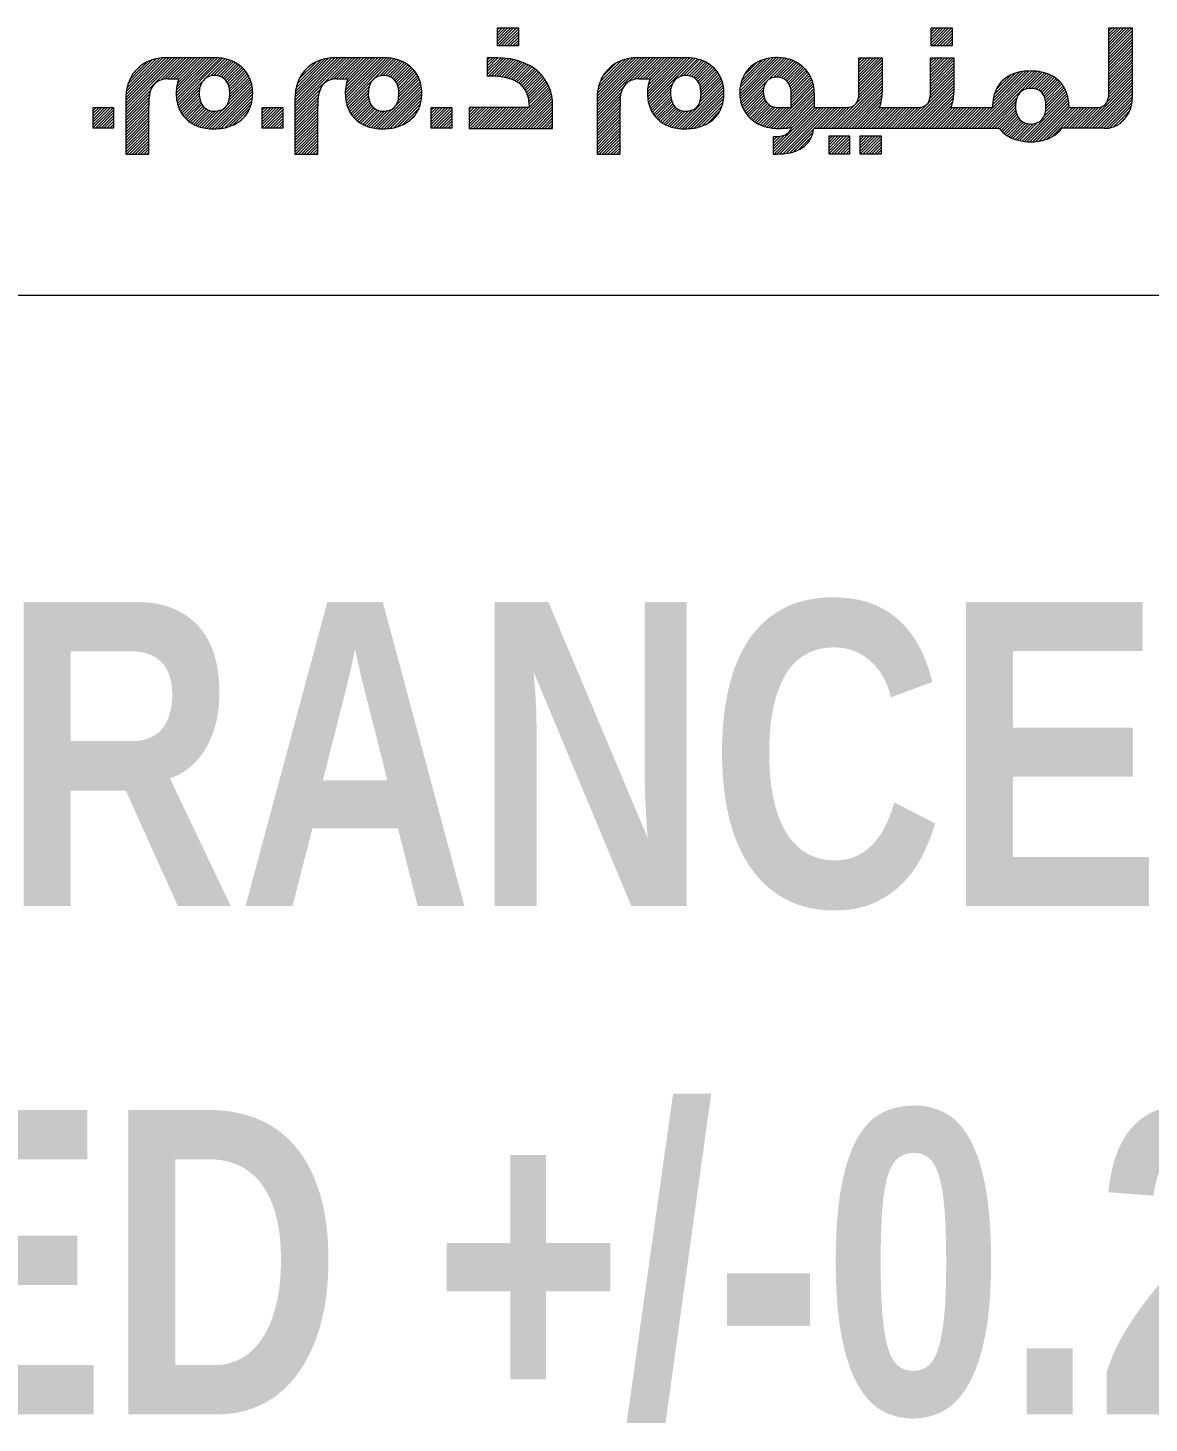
# Model space of a CAD drawing. Header units: millimetres. Extents: x -781 to 404, y -486 to 349.
# Drawn here: x 53.84 to 81.51, y -441.18 to -406.73 of the extents above; entities that cross this region are included whole.
import ezdxf

# ---------------------------------------------------------------- set-up
doc = ezdxf.new("R2010")
doc.units = ezdxf.units.MM
doc.layers.get('0').update_dxf_attribs({"color": 6, "lineweight": 0})
doc.layers.add('10', color=6, linetype='Continuous', lineweight=0)
doc.layers.add('9', color=6, linetype='Continuous', lineweight=0)
doc.styles.add('PHOENIX_STILI_T3', font='txt_____.ttf')
pattern_1 = [(44.99999999988837, (0, 0), (-0.0353553395860941, 0.0353553395862319), [])]

msp = doc.modelspace()

# ---------------------------------------------------------------- hatches: boundary and pattern name
at = {"layer": '9', "linetype": 'Continuous', "lineweight": 0}
h = msp.add_hatch(dxfattribs=at)
h.set_pattern_fill('_USER', scale=0.0500000007450581, angle=44.99999999988837, style=0, pattern_type=0)
h.set_pattern_definition(pattern_1)
h.paths.add_polyline_path([(55.44663535020027, -408.69381249563), (55.44663535019708, -409.2090875602398), (55.95050237038321, -409.2090875602398), (55.95050237038321, -408.69381249563)])
edge = h.paths.add_edge_path()
edge.add_arc((57.12562618667633, -408.3199220908364), 0.8239070782102063, 115.7413130525565, 132.0622817143248, ccw=False)
edge.add_arc((57.24334658692354, -408.5665348675721), 1.097174526197735, 103.0557130078871, 115.68555319829159, ccw=False)
edge.add_arc((57.22876713975156, -408.446476202651), 0.977011210519363, 91.75778324462561, 103.81332551734528, ccw=False)
edge.add_arc((57.4295649731187, -418.1532445137553), 10.68581184342011, 90.3920260561431, 91.23743530861441, ccw=False)
edge.add_line((57.35645166488211, -407.4676827972551), (57.42623916725915, -407.4681858089434))
edge.add_line((57.42623916725915, -407.4681858089447), (58.28941621754029, -407.4685227159143))
edge.add_arc((58.3696149512468, -410.958128657633), 3.490527390719956, 87.21997643381542, 91.3165498603085, ccw=False)
edge.add_arc((58.47784653497809, -408.5302764848545), 1.060327055811184, 67.29902748098618, 86.6985042411116, ccw=False)
edge.add_arc((58.53178753203068, -408.3444433787208), 0.8683507415936768, 38.647428292142195, 65.85024769947108, ccw=False)
edge.add_arc((58.57663210796747, -408.2968172102117), 0.8036357068635545, 8.253122361620626, 37.992234969353206, ccw=False)
edge.add_arc((58.31264823064351, -408.3492338865126), 1.072501001956656, -13.80206840087152, 8.99998332162778, ccw=False)
edge.add_arc((58.61604150141467, -408.4195687240171), 0.7610992464155443, 322.42960961631803, 345.89107887956766, ccw=False)
edge.add_arc((58.58908053692967, -408.4002797111513), 0.7942306695367028, 291.9603456424003, 322.5126063764194, ccw=False)
edge.add_arc((58.4688543007147, -408.1306056683831), 1.08935042922922, 275.79988762966053, 292.52073475671375, ccw=False)
edge.add_arc((58.42306835236193, -407.8716852920426), 1.351711267264059, 259.474987907507, 276.6216643165064, ccw=False)
edge.add_arc((58.33277908414796, -408.3610305823359), 0.8541066404302247, 235.643808859377, 259.433667898968, ccw=False)
edge.add_arc((58.27964262007157, -408.4172979759992), 0.7777628728938263, 209.5056945882992, 236.5361666624588, ccw=False)
edge.add_arc((58.4072837684519, -408.377981679314), 0.908665189001908, 181.8405492116572, 207.699042273031, ccw=False)
edge.add_arc((58.42269440760596, -408.337307138483), 0.9262452414268512, 158.0512094615464, 184.3254629202573, ccw=False)
edge.add_line((57.56358499801035, -407.9910972749466), (57.29104755358093, -407.9910972749466))
edge.add_arc((57.29104755358122, -408.5543396653887), 0.5632423904432926, 90.0000000000282, 108.0327687494299)
edge.add_arc((57.23512336410955, -408.3825570636286), 0.3825858731638361, 108.0327687494551, 128.7790644358173)
edge.add_arc((57.23512336410828, -408.3825570636273), 0.3825858731616857, 128.7790644357957, 154.7829429071604)
edge.add_arc((57.51489748658051, -408.5143105190058), 0.6918309743494085, 154.7829429070876, 174.2488182322778)
edge.add_arc((58.37945899945007, -408.6013852987223), 1.560766315326737, 174.2488182322666, 182.4087898482271)
edge.add_line((56.82007178641288, -408.6669826376534), (56.82007178641288, -409.8506232561913))
edge.add_line((56.82007178641061, -409.8506232561913), (56.25474258553004, -409.8506232561913))
edge.add_line((56.25474258553004, -409.8506232561913), (56.25474258553004, -408.4559306205587))
edge.add_arc((57.35246244675245, -408.4559306205588), 1.097719861223033, 160.0552269139391, 179.9999999999971, ccw=False)
edge.add_arc((57.35246244675465, -408.4559306205596), 1.097719861225392, 147.995748817217, 160.055226913939, ccw=False)
edge.add_arc((57.374434882325, -408.5948404499839), 1.194697678111185, 132.0882535690211, 142.8981589189803, ccw=False)
edge = h.paths.add_edge_path(flags=0)
edge.add_arc((58.64586882312528, -408.3516319515898), 0.5823025484540207, 175.0190920813106, 203.4574415424948)
edge.add_arc((58.42410632596056, -408.4503839014027), 0.3395653061142256, 203.0669590545576, 258.4488027026824)
edge.add_arc((58.43275179099866, -408.3010448601414), 0.4880817105503481, 260.9657209858692, 297.1813122026874)
edge.add_arc((58.45404516267365, -408.442018941074), 0.3558641736833605, 304.5200227139464, 345.949376918675)
edge.add_arc((58.03985839994245, -408.3556033567246), 0.7788186480511302, 347.1799417087765, 371.8700350959729)
edge.add_arc((58.45462961060274, -408.2569524799687), 0.3528035316987668, 10.04659244153086, 51.03231785322368)
edge.add_arc((58.45015694443536, -408.2816794548557), 0.3750359235349476, 52.87705491621987, 80.66929320291057)
edge.add_arc((58.4376268976357, -408.4349666456282), 0.5284740788180191, 82.02340097553129, 98.98616661745292)
edge.add_arc((58.44914367284935, -408.2763513711986), 0.3753494205280799, 104.5129797103374, 138.6622303171705)
edge.add_arc((58.53654480532796, -408.3212001714282), 0.47120957035329, 141.5883472653105, 177.5520831647921)
h.paths.add_polyline_path([(59.62129590593304, -408.6966425705449), (59.62129590593486, -409.2078973936217), (60.12573773791155, -409.2078973936217), (60.12573773791155, -408.6966425705449)])
edge = h.paths.add_edge_path()
edge.add_arc((61.3004271009585, -408.3199220908364), 0.8239070782102402, 115.74131305316021, 132.0622817143333, ccw=False)
edge.add_arc((61.41814750120963, -408.5665348675688), 1.097174526196577, 103.05571300072688, 115.6855531990013, ccw=False)
edge.add_arc((61.40356805403802, -408.4464762026554), 0.9770112105238192, 91.75778325400722, 103.81332550922127, ccw=False)
edge.add_arc((61.60436588742293, -418.1532445151251), 10.68581184478867, 90.39202605567039, 91.23743530940948, ccw=False)
edge.add_line((61.53125257926513, -407.4676827972557), (61.60104008154576, -407.4681858089434))
edge.add_line((61.60104008154576, -407.4681858089447), (62.4642171318269, -407.4685227159143))
edge.add_arc((62.54441586553389, -410.9581286576124), 3.490527390699396, 87.21997643389778, 91.31654986032441, ccw=False)
edge.add_arc((62.6526474492638, -408.5302764848544), 1.060327055811087, 67.29902748416617, 86.69850424136217, ccw=False)
edge.add_arc((62.70658844631284, -408.3444433787207), 0.8683507415935441, 38.64742829204931, 65.85024770313919, ccw=False)
edge.add_arc((62.75143302224981, -408.2968172102116), 0.8036357068632787, 8.253122361541728, 37.992234969260494, ccw=False)
edge.add_arc((62.48744914492533, -408.3492338865126), 1.072501001956896, -13.802068436040884, 8.999983321570426, ccw=False)
edge.add_arc((62.79084241569773, -408.4195687240158), 0.7610992464184216, 322.4296096538513, 345.89107882989117, ccw=False)
edge.add_arc((62.763881451217, -408.4002797111521), 0.7942306695356539, 291.9603456295265, 322.51260641231977, ccw=False)
edge.add_arc((62.6436552149968, -408.1306056683836), 1.089350429228694, 275.7998876311997, 292.5207347475767, ccw=False)
edge.add_arc((62.59786926664756, -407.8716852920443), 1.351711267262317, 259.4749879074961, 276.62166431760437, ccw=False)
edge.add_arc((62.50757999843366, -408.3610305823359), 0.8541066404302247, 235.643808859377, 259.433667898968, ccw=False)
edge.add_arc((62.45444353435726, -408.4172979759992), 0.7777628728938263, 209.5056945882992, 236.5361666624588, ccw=False)
edge.add_arc((62.58208468273759, -408.377981679314), 0.908665189001908, 181.8405492116572, 207.699042273031, ccw=False)
edge.add_arc((62.59749532189166, -408.337307138483), 0.9262452414268512, 158.0512094615464, 184.3254629202573, ccw=False)
edge.add_line((61.73838591229605, -407.9910972749466), (61.46584846786663, -407.9910972749466))
edge.add_arc((61.46584846786691, -408.5543396653887), 0.5632423904432926, 90.0000000000282, 108.0327687494299)
edge.add_arc((61.40992427839476, -408.3825570636276), 0.3825858731624753, 108.0327687494342, 128.7790644358777)
edge.add_arc((61.4099242783959, -408.3825570636288), 0.3825858731641772, 128.7790644358932, 154.7829429067903)
edge.add_arc((61.689698400864, -408.5143105190061), 0.6918309743508279, 154.7829429068255, 174.2488182322851)
edge.add_arc((62.55425991373578, -408.6013852987224), 1.560766315326765, 174.2488182322877, 182.4087898450503)
edge.add_line((60.99487270069494, -408.6669826375671), (60.99487270069494, -409.8506232561913))
edge.add_line((60.9948727006963, -409.8506232561913), (60.42954349981574, -409.8506232561913))
edge.add_line((60.42954349981574, -409.8506232561913), (60.42954349981574, -408.4559306205587))
edge.add_arc((61.52726336103765, -408.4559306205587), 1.097719861222536, 160.0552269139361, 180, ccw=False)
edge.add_arc((61.52726336103758, -408.4559306205583), 1.097719861222315, 147.9957488171448, 160.0552269139565, ccw=False)
edge.add_arc((61.54923579661178, -408.5948404499846), 1.194697678112485, 132.0882535691692, 142.8981589189386, ccw=False)
edge = h.paths.add_edge_path(flags=0)
edge.add_arc((62.82066973740871, -408.3516319515896), 0.5823025484553698, 175.0190920813334, 203.4574415907811)
edge.add_arc((62.59890724024625, -408.4503839014027), 0.3395653061142295, 203.0669591371845, 258.4488027021343)
edge.add_arc((62.60755270528531, -408.3010448601415), 0.4880817105502115, 260.965720985375, 297.1813122022167)
edge.add_arc((62.62884607695936, -408.442018941074), 0.3558641736833291, 304.5200227134222, 345.94937689207)
edge.add_arc((62.21465931422391, -408.3556033567247), 0.7788186480516869, 347.1799416967045, 371.8700350960103)
edge.add_arc((62.62943052488456, -408.2569524799689), 0.3528035316990088, 10.04659244162703, 51.03231785347837)
edge.add_arc((62.62495785871807, -408.2816794548543), 0.375035923533464, 52.8770549164186, 80.66929320680401)
edge.add_arc((62.61242781192223, -408.4349666456318), 0.52847407882151, 82.0234009787814, 98.98616661764021)
edge.add_arc((62.6239445871354, -408.2763513711991), 0.3753494205286902, 104.5129797105934, 138.6622303256738)
edge.add_arc((62.71134571961015, -408.3212001714283), 0.4712095703534178, 141.5883472718239, 177.552083164779)
h.paths.add_polyline_path([(63.79313230325897, -408.6997874740304), (63.79313230325988, -409.2080883952576), (64.29940474197701, -409.2080883952576), (64.29940474197701, -408.6997874740304)])
edge = h.paths.add_edge_path()
edge.add_arc((65.56628733286561, -408.6131039573547), 0.6492917251413275, 30.13467199161336, 47.82882055682793)
edge.add_arc((65.52461758635164, -408.7075345279409), 0.747960085736401, 50.32015517820534, 70.8738531078503)
edge.add_arc((65.31478351663336, -409.3488216026139), 1.422649214701766, 71.35175021252356, 85.09841459628826)
edge.add_arc((65.20811075467483, -410.1313711770789), 2.211802829199324, 84.07725196048726, 90.86323031373173)
edge.add_line((65.17478852683962, -407.9198193724887), (65.17478852683962, -407.4692133470164))
edge.add_line((65.1747885268428, -407.4692133470164), (65.19046961332833, -407.4685445124607))
edge.add_arc((65.16653875935334, -415.7958161898666), 8.327306063493632, 88.1579320894478, 89.83534425061902, ccw=False)
edge.add_arc((65.30489741298804, -410.9535216836138), 3.483109726476989, 83.6641655578573, 87.87225845555548, ccw=False)
edge.add_arc((65.57377984006206, -408.7388629101983), 1.252513280866794, 74.08541150930841, 84.70900259349452, ccw=False)
edge.add_arc((65.04148289957857, -410.0786424206064), 2.690783011389454, 65.02869452573469, 71.00657713538499, ccw=False)
edge.add_arc((65.74919019814976, -408.5589726674991), 1.014404241850454, 40.5099681198119, 65.02869452573998, ccw=False)
edge.add_arc((65.65824866566953, -408.6366714408469), 1.134018044187971, 22.436509337123482, 40.50996811981889, ccw=False)
edge.add_arc((65.68528738967426, -408.625506721443), 1.104764949391967, -1.4779288903810084e-11, 22.436509337130076, ccw=False)
edge.add_line((66.790052339069, -408.6255067214433), (66.790052339069, -409.2117683475971))
edge.add_line((66.790052339069, -409.2117683475971), (64.72723437596233, -409.2117683475971))
edge.add_line((64.72723437596233, -409.2117683475971), (64.72723437596233, -408.6957804795365))
edge.add_line((64.72723437596233, -408.6957804795365), (66.21613897067982, -408.6957804795365))
edge.add_arc((64.94095881775425, -408.7015001636969), 1.275192980376723, 0.2569923662049086, 3.685773982970811)
edge.add_arc((65.43466931784755, -408.6463966101693), 0.7793083076083156, 1.976029673396121, 14.06164246722113)
edge.add_arc((65.47395745681072, -408.6253673625921), 0.7361680682621717, 13.21689167502922, 27.3514147903288)
h.paths.add_polyline_path([(65.42606855215945, -406.7323398370777), (65.42606855215854, -407.1773099519832), (65.94436723415856, -407.1773099519832), (65.94436723415856, -406.7323398370777)])
h = msp.add_hatch(dxfattribs=at)
h.set_pattern_fill('_USER', scale=0.0500000007450581, angle=44.99999999988837, style=0, pattern_type=0)
h.set_pattern_definition(pattern_1)
edge = h.paths.add_edge_path()
edge.add_line((80.52428547337148, -406.7315549734903), (80.52428547337148, -408.3475169459193))
edge.add_arc((80.02840179023339, -408.3461717776219), 0.4958855076329207, 335.7495994928584, 359.8445758960218, ccw=False)
edge.add_arc((80.25364552364498, -408.447638575093), 0.2488424943125794, 303.4299136857387, 335.74959949286665, ccw=False)
edge.add_arc((80.25364552364479, -408.4476385750926), 0.2488424943130196, 270.0000000000458, 303.429913685721, ccw=False)
edge.add_line((80.25364552364498, -408.696481069408), (79.54007730957483, -408.696481069408))
edge.add_arc((77.99158049116608, -408.7286240526141), 1.548830387095942, 1.18914860970491, 5.929134008088383)
edge.add_arc((78.72596644936665, -408.627023262487), 0.8082707179409458, 4.142748099780559, 16.81383092706825)
edge.add_arc((78.65993922522551, -408.6355672311246), 0.8740149380205496, 16.09792139573723, 36.09400238135888)
edge.add_arc((78.72445667975053, -408.6435786864461), 0.8277971257157979, 39.17427345401972, 65.57155003328018)
edge.add_arc((78.61959891755689, -408.9188769484285), 1.121965441670386, 66.51024408792436, 89.49137595157852)
edge.add_arc((78.5684858278571, -409.0223943785082), 1.226959579880218, 87.14688074822246, 105.3778806086109)
edge.add_arc((78.42765710494218, -408.5777297555504), 0.761079189347187, 104.0325490021049, 150.256500163393)
edge.add_arc((78.65791594019497, -408.6749289511044), 1.009665971045396, 151.9501904450282, 181.1776294257341)
edge.add_line((77.6484632267252, -408.695679670508), (76.62424523197978, -408.695679670508))
edge.add_arc((75.73136232361186, -408.33345629367), 0.9635588527864513, 337.9186644312726, 360.0000000000169)
edge.add_line((76.69492117639948, -408.3334562936697), (76.69492117639948, -407.4680907309048))
edge.add_line((76.69492117639948, -407.4680907309048), (76.11714465658677, -407.4680907309048))
edge.add_line((76.11714465658677, -407.4680907309048), (76.11714465658677, -408.3257497111594))
edge.add_arc((76.66116837186009, -408.4196804884097), 0.5520731778438419, 170.2039307061409, 180.5436895698253)
edge.add_arc((75.83997665407894, -408.4274731526666), 0.2691555131838494, -36.16335084527333, 0.5436895698475723, ccw=False)
edge.add_arc((75.83997665407873, -408.4274731526664), 0.2691555131841155, 270.0000000000121, 323.8366491547322, ccw=False)
edge.add_line((75.83997665407878, -408.6966286658512), (74.86046147712386, -408.6966286658512))
edge.add_arc((73.84383924387897, -408.3220614911596), 1.083430354699709, 339.7740418458651, 359.9999999999939)
edge.add_line((74.92726959857828, -408.3220614911597), (74.92726959857828, -407.4675618827927))
edge.add_line((74.92726959857828, -407.4675618827927), (74.34931364915337, -407.4675618827927))
edge.add_line((74.34931364915337, -407.4675618827927), (74.34931364915337, -408.3520594584991))
edge.add_arc((76.18797790782031, -408.5845116519081), 1.85329983497543, 172.7946361074426, 175.7863604791246)
edge.add_arc((74.1200813768395, -408.4321598876202), 0.2202013400728275, 336.12911951396353, 355.7863604791602, ccw=False)
edge.add_arc((72.97558164119518, -407.9256831531261), 1.471759699665444, 333.8424913531576, 336.1291195139152, ccw=False)
edge.add_arc((74.12718268133914, -408.4912806741632), 0.188761059191376, 304.9392277571446, 333.84249135324905, ccw=False)
edge.add_arc((74.07627592523204, -408.4184139175733), 0.2776489775670925, 270, 304.9392277571709, ccw=False)
edge.add_line((74.07627592523204, -408.6960628951392), (73.24958041900118, -408.6960628951392))
edge.add_line((73.24958041900118, -408.6960628951392), (73.24958041900118, -408.3481390865833))
edge.add_arc((72.39538728361303, -408.3331853223373), 0.8543240179284161, 358.997065144899, 372.9347467366233)
edge.add_arc((72.06292194411986, -408.4325022873814), 1.200793013179855, 14.00254575727776, 22.52247661099367)
edge.add_arc((72.24574486873954, -408.4052621673211), 1.022464785881017, 25.03749620666223, 37.19195785615778)
edge.add_arc((72.03567566698416, -408.6832901581442), 1.361157551033524, 41.17286378035527, 46.71934196556342)
edge.add_arc((72.37568124393843, -408.3660886129484), 0.8976384552458497, 48.63846560850411, 76.77044776029457)
edge.add_arc((72.33389425033059, -408.6221233345463), 1.156580125342507, 77.65803841359195, 96.94370643939897)
edge.add_arc((72.28092543679945, -408.3840658334573), 0.9141749378829263, 95.451841178734, 117.9559110013126)
edge.add_arc((72.16289175791975, -408.220543271828), 0.7149338387879182, 115.7432913724734, 141.466444220171)
edge.add_arc((72.27053829175942, -408.334386312565), 0.8703386572749336, 140.0185150399261, 154.7839743791395)
edge.add_arc((72.40369885706733, -408.3465633585507), 0.9970464251282576, 157.4118761391327, 175.4152955051944)
edge.add_arc((72.3339345420074, -408.3343918279511), 0.9265556286573438, 175.8207125943739, 201.1399168443993)
edge.add_arc((72.29872033820325, -408.3236978420523), 0.8978543530833494, 202.5870042431867, 223.1003942216059)
edge.add_arc((72.31103068504984, -408.2630224990036), 0.948979980275787, 225.2678821950044, 248.4140288944102)
edge.add_arc((72.33598101885518, -408.1328879353454), 1.079448986265292, 249.7238934560607, 263.0303622295826)
edge.add_arc((72.35350240666384, -408.0624514380296), 1.15152507323638, 262.5902665250035, 273.1434224113818)
edge.add_arc((72.38933309550615, -406.7708874389592), 2.441509275094396, 270.6409967548432, 274.738309418273)
edge.add_arc((72.583693267506, -408.828594375482), 0.3755295390437152, 271.1169649430301, 286.705289078011)
edge.add_arc((72.4111270577853, -409.1120155703944), 0.2906929055757316, 329.2612240685685, 344.79122790450833, ccw=False)
edge.add_arc((72.39923321100852, -409.0909221087088), 0.3119299982114038, 285.61580258672575, 327.0471766569391, ccw=False)
edge.add_arc((72.29016685915119, -408.6903876601298), 0.7270444447667721, 266.39733038196874, 285.3969160166666, ccw=False)
edge.add_line((72.24448155200298, -409.4159953209059), (72.24448155200298, -409.8471238769698))
edge.add_arc((72.2850539782871, -407.6259529116676), 2.221541487093081, 268.9535383195643, 277.4348256833079)
edge.add_arc((72.42061807404203, -408.7746416509417), 1.065063209754032, 278.1995021266173, 294.4507467707589)
edge.add_arc((72.58046908608837, -409.1425448348942), 0.6640249144918098, 295.0343893158271, 324.4543112467673)
edge.add_arc((72.54342893737478, -409.1345454563208), 0.6989746654061643, 325.6859945262629, 353.5932241728639)
edge.add_line((73.23803831716077, -409.2125415613058), (77.81726805872722, -409.2125415613058))
edge.add_arc((78.46673169888409, -408.7118227176203), 0.8200746187436283, 217.6312481566831, 227.7629794402478)
edge.add_arc((78.47918963249583, -408.669693991453), 0.85985175289406, 229.0354966468746, 251.6338902069598)
edge.add_arc((78.58540055189324, -408.2770593217414), 1.266159720165435, 252.6708224951466, 266.9040177881344)
edge.add_arc((78.59483667595323, -408.2416020069457), 1.302096559542097, 266.573672423481, 285.0273762565913)
edge.add_arc((78.72135177716254, -408.7181245203266), 0.809068385617495, 285.1240039917182, 322.4641783176434)
edge.add_line((79.36292082536102, -409.2110553562451), (80.40266701982046, -409.2110553562451))
edge.add_arc((80.42993394846961, -408.5941418885519), 0.6175157585189984, 267.4692337335166, 312.1539143672301)
edge.add_arc((80.32304886237421, -408.4760733543977), 0.7767784358388571, 312.1539143672136, 360.0000000000084)
edge.add_line((81.09982729821513, -408.4760733543975), (81.09982729821513, -406.7315549734903))
edge.add_line((81.09982729821513, -406.7315549734903), (80.52428547337148, -406.7315549734903))
edge = h.paths.add_edge_path(flags=0)
edge.add_line((72.67552405913284, -408.6943576021544), (72.33106717289093, -408.6952363795196))
edge.add_line((72.33106717289093, -408.6952363795196), (72.283203125, -408.6916465759277))
edge.add_line((72.283203125, -408.6916465759277), (72.235107421875, -408.6809043884277))
edge.add_line((72.235107421875, -408.6809043884277), (72.18909174698683, -408.6632813640023))
edge.add_line((72.18909174698683, -408.6632813640023), (72.143798828125, -408.6357383728027))
edge.add_line((72.143798828125, -408.6357383728027), (72.103271484375, -408.6019248962402))
edge.add_line((72.103271484375, -408.6019248962402), (72.068115234375, -408.5624961853027))
edge.add_line((72.068115234375, -408.5624961853027), (72.0390625, -408.5183067321777))
edge.add_line((72.0390625, -408.5183067321777), (72.01708984375, -408.4703330993652))
edge.add_line((72.01708984375, -408.4703330993652), (72.00156549990515, -408.4175248805483))
edge.add_line((72.00156549990515, -408.4175248805483), (71.99365234375, -408.3736534118652))
edge.add_line((71.99365234375, -408.3736534118652), (71.989990234375, -408.3271446228027))
edge.add_line((71.989990234375, -408.3271446228027), (71.98815044410185, -408.3037792863353))
edge.add_line((71.98815044410185, -408.3037792863353), (71.990966796875, -408.2805137634277))
edge.add_line((71.990966796875, -408.2805137634277), (71.99658203125, -408.2341270446777))
edge.add_line((71.99658203125, -408.2341270446777), (72.005615234375, -408.1865196228027))
edge.add_line((72.005615234375, -408.1865196228027), (72.021240234375, -408.1406211853026))
edge.add_line((72.021240234375, -408.1406211853026), (72.043212890625, -408.0972862243652))
edge.add_line((72.043212890625, -408.0972862243652), (72.07038692690321, -408.0580882782292))
edge.add_line((72.07038692690321, -408.0580882782292), (72.0947265625, -408.0314903259277))
edge.add_line((72.0947265625, -408.0314903259277), (72.121826171875, -408.0089073181152))
edge.add_line((72.121826171875, -408.0089073181152), (72.1513671875, -407.9898643493652))
edge.add_line((72.1513671875, -407.9898643493652), (72.18678518400839, -407.9733486663567))
edge.add_arc((72.306827231688, -408.2510012774985), 0.3024914307627506, 86.20798776380809, 113.38105789320349, ccw=False)
edge.add_arc((72.34081938377116, -408.2729503577089), 0.3240802370656949, 41.557845447837906, 92.4735906575392, ccw=False)
edge.add_arc((72.26704343605469, -408.3169598742059), 0.4087942297459957, 2.244427926349317, 39.313417513910906, ccw=False)
edge.add_line((72.67552405913284, -408.3009504131487), (72.67552405913284, -408.6943576021544))
h.paths.add_polyline_path([(78.940185546875, -408.4586143493652), (78.952880859375, -408.5078086853027), (78.9638671875, -408.5739707946776), (78.968994140625, -408.6408653259277), (78.968505859375, -408.7080039978027), (78.962158203125, -408.7747764587402), (78.9501953125, -408.8408164978027), (78.93408203125, -408.8896446228027), (78.9111328125, -408.9356651306152), (78.8818359375, -408.9779014587402), (78.8466796875, -409.0154991149902), (78.806640625, -409.0476036071777), (78.760498046875, -409.0710411071777), (78.7119140625, -409.0886192321777), (78.661376953125, -409.0999717712402), (78.60986328125, -409.1048545837402), (78.55810546875, -409.1033897399902), (78.5065239133628, -409.0953686847267), (78.4619140625, -409.0830039978027), (78.418701171875, -409.0643272399902), (78.37890625, -409.0400352478027), (78.342529296875, -409.0103721618651), (78.310546875, -408.9759483337402), (78.283935546875, -408.9376182556152), (78.26334922604792, -408.8976152912807), (78.242431640625, -408.8417930603027), (78.2275390625, -408.7858848571777), (78.21826171875, -408.7288780212402), (78.214599609375, -408.6712608337402), (78.21680420312714, -408.6133290090327), (78.222900390625, -408.5546836853027), (78.236572265625, -408.4970664978027), (78.257080078125, -408.4416465759277), (78.284423828125, -408.3892784118652), (78.31903258718148, -408.3398551120614), (78.3486328125, -408.3088340759277), (78.383544921875, -408.2814903259277), (78.421875, -408.2592735290527), (78.462890625, -408.2427940368652), (78.505859375, -408.2322959899902), (78.58251953125, -408.2291221618651), (78.65991198262782, -408.2286292163151), (78.7041015625, -408.2357139587402), (78.747802734375, -408.2488975524902), (78.7890625, -408.2678184509277), (78.827392578125, -408.2922325134277), (78.864013671875, -408.3276329040527), (78.895263671875, -408.3676719665527), (78.9208984375, -408.4116172790527)], flags=0)
h.paths.add_polyline_path([(76.136873632674, -406.7326630272536), (76.13687363267216, -407.1760918820277), (76.64979494718682, -407.1760918820277), (76.64979494718682, -406.7326630272536)])
h.paths.add_polyline_path([(73.61391108075713, -409.399340504312), (73.61391108075486, -409.8464875493337), (74.11704955300866, -409.8464875493337), (74.11704955300866, -409.399340504312)])
h.paths.add_polyline_path([(74.38139035542918, -409.3992960656642), (74.38139035542736, -409.8464431106831), (74.89690097728362, -409.8464431106831), (74.89690097728362, -409.3992960656642)])
h = msp.add_hatch(dxfattribs=at)
h.set_pattern_fill('_USER', scale=0.0500000007450581, angle=44.99999999988837, style=0, pattern_type=0)
h.set_pattern_definition(pattern_1)
edge = h.paths.add_edge_path()
edge.add_arc((70.16647293054919, -408.3444433787192), 0.868350741593953, 38.647428302159824, 65.8502476953509, ccw=False)
edge.add_arc((70.21131750648468, -408.2968172102121), 0.8036357068642734, 8.253122361605506, 37.992234980225305, ccw=False)
edge.add_arc((69.94733362916082, -408.3492338865125), 1.072501001957159, -13.802068401793292, 8.999983321595892, ccw=False)
edge.add_arc((70.25072689993189, -408.4195687240167), 0.7610992464163179, 322.4296098505787, 345.89107887824537, ccw=False)
edge.add_arc((70.22376593545198, -408.400279711153), 0.7942306695367308, 291.9603456200326, 322.51260660080186, ccw=False)
edge.add_arc((70.10353969923175, -408.1306056683804), 1.089350429232261, 275.7998876281008, 292.52073474057465, ccw=False)
edge.add_arc((70.05775375088076, -407.8716852920383), 1.351711267268109, 259.4749879076918, 276.6216643151645, ccw=False)
edge.add_arc((69.96746448267035, -408.3610305823357), 0.8541066404305521, 235.643808858229, 259.433667898975, ccw=False)
edge.add_arc((69.91432801859516, -408.4172979759982), 0.7777628728952704, 209.5056945805351, 236.5361666611587, ccw=False)
edge.add_arc((70.04196916696971, -408.3779816793144), 0.9086651890009665, 181.8405492116304, 207.699042266488, ccw=False)
edge.add_arc((70.05737980612501, -408.3373071384831), 0.9262452414271701, 158.0512094615506, 184.3254629202382, ccw=False)
edge.add_line((69.1982703965291, -407.9910972749466), (68.92573295209877, -407.9910972749466))
edge.add_arc((68.92573295209833, -408.5543396653847), 0.5632423904394841, 89.9999999999552, 108.0327687483906)
edge.add_arc((68.86980876263169, -408.3825570636297), 0.3825858731648921, 108.0327687484009, 128.7790644358104)
edge.add_arc((68.86980876263071, -408.3825570636281), 0.3825858731628672, 128.7790644358529, 154.7829429069049)
edge.add_arc((69.1495828850999, -408.5143105190059), 0.6918309743501077, 154.7829429068859, 174.2488182322649)
edge.add_arc((70.01414439796142, -408.6013852987224), 1.560766315320297, 174.2488182322323, 182.4087898482371)
edge.add_line((68.45475718493071, -408.6669826376534), (68.45475718493071, -409.8506232561913))
edge.add_line((68.45475718492844, -409.8506232561913), (67.88942798404787, -409.8506232561913))
edge.add_line((67.88942798404787, -409.8506232561933), (67.88942798404787, -408.4559306205587))
edge.add_arc((68.98714784527161, -408.4559306205589), 1.097719861224348, 160.0552269139601, 179.9999999999911, ccw=False)
edge.add_arc((68.98714784526726, -408.455930620557), 1.097719861219571, 147.995748819431, 160.0552269139739, ccw=False)
edge.add_arc((69.00912028084956, -408.5948404499854), 1.194697678113558, 132.0882535692138, 142.8981589211753, ccw=False)
edge.add_arc((68.76031158519596, -408.3199220908388), 0.82390707821323, 115.7413130622738, 132.0622817143041, ccw=False)
edge.add_arc((68.87803198544118, -408.5665348675695), 1.097174526195235, 103.0557130034091, 115.68555320560839, ccw=False)
edge.add_arc((68.86345253827356, -408.4464762026473), 0.9770112105156705, 91.75778324681181, 103.81332551258322, ccw=False)
edge.add_arc((69.06425037164162, -418.153244514218), 10.68581184388239, 90.3920260559816, 91.23743530876499, ccw=False)
edge.add_line((68.99113706343223, -407.4676827972552), (69.0609245657779, -407.4681858089434))
edge.add_line((69.0609245657779, -407.4681858089447), (69.92410161601083, -407.4685227159143))
edge.add_arc((70.00430034976611, -410.9581286576624), 3.490527390750512, 87.2199764358752, 91.31654986109658, ccw=False)
edge.add_arc((70.11253193349668, -408.530276484855), 1.06032705581164, 67.2990274776572, 86.69850424777798, ccw=False)
edge = h.paths.add_edge_path(flags=0)
edge.add_arc((70.2805542216438, -408.3516319515896), 0.5823025484546899, 175.0190920793793, 203.4574415548058)
edge.add_arc((70.05879172447935, -408.4503839014027), 0.3395653061142401, 203.0669590756251, 258.4488027028608)
edge.add_arc((70.06743718951742, -408.3010448601412), 0.4880817105504603, 260.9657209859987, 297.181312202638)
edge.add_arc((70.088730561192, -408.4420189410736), 0.3558641736838731, 304.520022713905, 345.949376918732)
edge.add_arc((69.67454379846087, -408.3556033567247), 0.778818648051418, 347.1799417088414, 371.8700350980827)
edge.add_arc((70.08931500912045, -408.2569524799687), 0.3528035316988769, 10.04659244614967, 51.03231785605548)
edge.add_arc((70.08484234295491, -408.2816794548538), 0.3750359235328504, 52.87705491891665, 80.66929320492684)
edge.add_arc((70.0723122961579, -408.43496664563), 0.5284740788195684, 82.02340097730816, 98.98616661878896)
edge.add_arc((70.0838290713684, -408.2763513711991), 0.3753494205287493, 104.5129797117708, 138.6622303200438)
edge.add_arc((70.17123020384663, -408.3212001714263), 0.4712095703531685, 141.5883472677863, 177.5520831626124)

# ---------------------------------------------------------------- linework, layer by layer
at = {"color": 7}
for p, q in [((65.42612580164769, -406.7323640379786), (65.94442448364792, -406.7323640379786)), ((65.42612580164769, -407.1773341528841), (65.42612580164769, -406.732364037979)), ((65.9444244836468, -406.7323640379786), (65.9444244836468, -407.1773341528838)), ((76.13693088216223, -406.7326872281546), (76.6498521966771, -406.7326872281546)), ((76.13693088216223, -407.1761160829287), (76.13693088216223, -406.7326872281559)), ((76.64985219667506, -406.7326872281546), (76.64985219667506, -407.1761160829274)), ((80.52434272285973, -406.7315791743912), (81.09988454770158, -406.7315791743912)), ((80.52434272285973, -408.34754114629), (80.52434272285973, -406.7315791743912)), ((81.09988454770335, -406.7315791743912), (81.09988454770335, -408.4760975552988)), ((65.9444244836468, -407.1773341528841), (65.42612580164656, -407.1773341528841)), ((76.64985219667506, -407.1761160829287), (76.13693088216019, -407.1761160829287)), ((57.42629641674739, -407.4682100098443), (57.35650891434243, -407.4677069981558)), ((58.2894734670026, -407.4685469168152), (57.42629641674807, -407.4682100098456)), ((61.601097331034, -407.4682100098443), (61.53130982862904, -407.4677069981558)), ((62.4642743812883, -407.4685469168152), (61.60109733103377, -407.4682100098456)), ((65.19052686281248, -407.4685687133619), (65.17484577633084, -407.4692375479174)), ((65.17484577632786, -407.469237547918), (65.17484577632786, -407.9198435733894)), ((69.06098181526613, -407.4682100098443), (68.99119431286111, -407.4677069981558)), ((69.92415886552044, -407.4685469168152), (69.06098181526599, -407.4682100098456)), ((74.34937089864161, -408.3520836593898), (74.34937089864161, -407.4675860836931)), ((74.34937089864161, -407.4675860836937), (74.92732684806721, -407.4675860836937)), ((74.92732684806651, -407.4675860836937), (74.92732684806651, -408.3220856920615)), ((76.11720190607502, -408.3257739120572), (76.11720190607502, -407.4681149318066)), ((76.11720190607502, -407.4681149318057), (76.69497842588736, -407.4681149318057)), ((76.69497842588771, -407.4681149318057), (76.69497842588771, -408.3334804945711)), ((57.29110480306918, -407.9911214758476), (57.5636422474996, -407.9911214758476)), ((61.46590571735487, -407.9911214758476), (61.7384431617853, -407.9911214758476)), ((68.925790201587, -407.9911214758476), (69.19832764601742, -407.9911214758476)), ((71.99663928073824, -408.2341512455786), (71.98820769359021, -408.3038034872362)), ((72.00567248386324, -408.1865438237036), (71.99663928073824, -408.2341512455786)), ((72.02129748386324, -408.1406453862037), (72.00567248386324, -408.1865438237036)), ((72.04327014011324, -408.0973104252661), (72.02129748386324, -408.1406453862037)), ((72.07044417639153, -408.0581124791303), (72.04327014011324, -408.0973104252661)), ((72.09478381198824, -408.0315145268286), (72.07044417639153, -408.0581124791303)), ((72.12188342136324, -408.0089315190162), (72.09478381198824, -408.0315145268286)), ((72.15142443698824, -407.9898885502662), (72.12188342136324, -408.0089315190162)), ((72.15142443698824, -407.9898885502662), (72.18684243349676, -407.9733728672577)), ((78.42193224948824, -408.2592977299537), (78.38360217136324, -408.2815145268287)), ((78.46294787448824, -408.2428182377661), (78.42193224948824, -408.2592977299537)), ((78.50591662448824, -408.2323201908911), (78.46294787448824, -408.2428182377661)), ((78.58257678073824, -408.2291463627662), (78.50591662448824, -408.2323201908911)), ((78.65996923211596, -408.228653417216), (78.58257678073824, -408.2291463627662)), ((78.70415881198824, -408.2357381596412), (78.65996923211596, -408.228653417216)), ((78.74785998386324, -408.2489217533911), (78.70415881198824, -408.2357381596412)), ((78.78911974948824, -408.2678426518286), (78.74785998386324, -408.2489217533911)), ((56.25479983501827, -408.4559548214597), (56.25479983501827, -409.8506474570943)), ((60.42960074930397, -408.4559548214597), (60.42960074930397, -409.8506474570943)), ((67.8894852335361, -408.4559548214597), (67.8894852335361, -409.8506474570943)), ((71.98820769359021, -408.3038034872363), (71.99370959323824, -408.3736776127661)), ((71.99102404636324, -408.2805379643287), (71.99004748386324, -408.3271688237037)), ((71.99370959323824, -408.3736776127661), (72.00162274939329, -408.4175490814493)), ((72.00162274939329, -408.4175490814493), (72.01714709323824, -408.4703573002661)), ((72.01714709323824, -408.4703573002661), (72.03911974948824, -408.5183309330786)), ((72.03911974948824, -408.5183309330786), (72.06817248386324, -408.5625203862036)), ((72.06817248386324, -408.5625203862036), (72.10332873386324, -408.6019490971412)), ((72.10332873386324, -408.6019490971412), (72.14385607761324, -408.6357625737036)), ((72.67558130862108, -408.6943818030554), (72.67558130862108, -408.3009746139992)), ((73.24963766848941, -408.3481632873809), (73.24963766848941, -408.6960870960416)), ((78.22295764011324, -408.5547078862036), (78.21686145261532, -408.6133532099336)), ((78.23662951511324, -408.4970906987036), (78.22295764011324, -408.5547078862036)), ((78.25713732761324, -408.4416707768286), (78.23662951511324, -408.4970906987036)), ((78.28448107761324, -408.3893026127661), (78.25713732761324, -408.4416707768286)), ((78.31908983666975, -408.3398793129624), (78.28448107761324, -408.3893026127661)), ((78.34869006198824, -408.3088582768287), (78.31908983666975, -408.3398793129624)), ((78.38360217136324, -408.2815145268287), (78.34869006198824, -408.3088582768287)), ((78.82744982761324, -408.2922567143286), (78.78911974948824, -408.2678426518286)), ((78.86407092136324, -408.3276571049537), (78.82744982761324, -408.2922567143286)), ((78.89532092136324, -408.3676961674536), (78.86407092136324, -408.3276571049537)), ((78.92095568698824, -408.4116414799536), (78.89532092136324, -408.3676961674536)), ((78.94024279636324, -408.4586385502661), (78.92095568698824, -408.4116414799536)), ((78.95293810886324, -408.5078328862037), (78.94024279636324, -408.4586385502661)), ((78.96392443698824, -408.5739949955787), (78.95293810886324, -408.5078328862037)), ((78.96905139011324, -408.6408895268286), (78.96392443698824, -408.5739949955787)), ((55.4466925996885, -408.6938366965309), (55.95055961987482, -408.6938366965309)), ((55.4466925996885, -409.2091117611407), (55.4466925996885, -408.6938366965317)), ((55.95055961987146, -408.6938366965309), (55.95055961987146, -409.2091117611399)), ((56.82012903590112, -409.8506474570922), (56.82012903590112, -408.6670068384925)), ((59.62135315542127, -408.696666771446), (60.12579498739809, -408.696666771446)), ((59.62135315542127, -409.2079215945227), (59.62135315542127, -408.6966667714458)), ((60.12579498739978, -408.696666771446), (60.12579498739978, -409.2079215945228)), ((60.99492995018318, -409.8506474570922), (60.99492995018318, -408.6670068384925)), ((63.79318955274721, -408.6998116749314), (64.29946199146434, -408.6998116749314)), ((63.79318955274721, -409.2081125961585), (63.79318955274721, -408.6998116749303)), ((64.29946199146525, -408.6998116749314), (64.29946199146525, -409.2081125961597)), ((66.21619622016804, -408.6958046804374), (64.7272916254534, -408.6958046804374)), ((64.72729162545056, -408.6958046804374), (64.72729162545056, -409.2117925484982)), ((66.79010958855724, -409.2117925484981), (66.79010958855724, -408.6255309223439)), ((68.45481443441895, -409.8506474570922), (68.45481443441895, -408.6670068384925)), ((72.14385607761324, -408.6357625737036), (72.18914899647498, -408.6633055649033)), ((72.18914899647498, -408.6633055649033), (72.23516467136324, -408.6809285893286)), ((72.23516467136324, -408.6809285893286), (72.28326037448824, -408.6916707768287)), ((72.28326037448824, -408.6916707768287), (72.33112442237922, -408.6952605804205)), ((72.33112442237922, -408.6952605804205), (72.67558130862143, -408.6943818030554)), ((73.24963766848941, -408.6960870960401), (74.07633317472154, -408.6960870960401)), ((74.86051872661483, -408.6966528667521), (75.84003390356801, -408.6966528667521)), ((76.62430248146848, -408.695703871409), (77.64852047621328, -408.695703871409)), ((78.21686145261532, -408.6133532099336), (78.21465685886324, -408.6712850346412)), ((78.21465685886324, -408.6712850346412), (78.21831896823824, -408.7289022221411)), ((78.21831896823824, -408.7289022221411), (78.22759631198824, -408.7859090580787)), ((78.22759631198824, -408.7859090580787), (78.24248889011324, -408.8418172612036)), ((78.24248889011324, -408.8418172612036), (78.2634064755362, -408.8976394921818)), ((78.2634064755362, -408.8976394921818), (78.28399279636324, -408.9376424565162)), ((78.28399279636324, -408.9376424565162), (78.31060412448824, -408.9759725346412)), ((78.88189318698824, -408.9779256596411), (78.91119006198824, -408.9356893315161)), ((78.91119006198824, -408.9356893315161), (78.93413928073824, -408.8896688237037)), ((78.93413928073824, -408.8896688237037), (78.95025256198824, -408.8408406987037)), ((78.95025256198824, -408.8408406987037), (78.96221545261324, -408.7748006596411)), ((78.96221545261324, -408.7748006596411), (78.96856310886324, -408.7080281987036)), ((78.96856310886324, -408.7080281987036), (78.96905139011324, -408.6408895268286)), ((79.54013455906443, -408.696505270309), (80.25370277313218, -408.696505270309)), ((55.95055961987146, -409.2091117611407), (55.44669259968515, -409.2091117611407)), ((60.12579498739978, -409.2079215945227), (59.62135315542298, -409.2079215945227)), ((64.29946199146525, -409.2081125961585), (63.79318955274811, -409.2081125961585)), ((64.72729162545056, -409.2117925484981), (66.79010958855358, -409.2117925484981)), ((77.81732530821591, -409.2125657622068), (73.23809556664894, -409.2125657622068)), ((78.31060412448824, -408.9759725346412), (78.34258654636324, -409.0103963627662)), ((78.34258654636324, -409.0103963627662), (78.37896349948824, -409.0400594487037)), ((78.37896349948824, -409.0400594487037), (78.41875842136324, -409.0643514408911)), ((78.41875842136324, -409.0643514408911), (78.46197131198824, -409.0830281987036)), ((78.46197131198824, -409.0830281987036), (78.50658116285113, -409.0953928856276)), ((78.50658116285113, -409.0953928856276), (78.55816271823824, -409.1034139408911)), ((78.55816271823824, -409.1034139408911), (78.60992053073824, -409.1048787846411)), ((78.60992053073824, -409.1048787846411), (78.66143420261324, -409.0999959721411)), ((78.66143420261324, -409.0999959721411), (78.71197131198824, -409.0886434330786)), ((78.71197131198824, -409.0886434330786), (78.76055529636324, -409.0710653080787)), ((78.76055529636324, -409.0710653080787), (78.80669787448824, -409.0476278080786)), ((78.80669787448824, -409.0476278080786), (78.84673693698824, -409.0155233158911)), ((78.84673693698824, -409.0155233158911), (78.88189318698824, -408.9779256596411)), ((80.40272426930824, -409.2110795571461), (79.3629780748528, -409.2110795571461)), ((72.24453880149122, -409.8471480778703), (72.24453880149122, -409.4160195218076)), ((73.61396833024537, -409.3993647052129), (74.11710680249922, -409.3993647052129)), ((73.61396833024537, -409.8465117502346), (73.61396833024537, -409.3993647052145)), ((74.11710680249689, -409.3993647052129), (74.11710680249689, -409.846511750233)), ((74.38144760491741, -409.3993202665651), (74.89695822677376, -409.3993202665651)), ((74.38144760491741, -409.8464673115841), (74.38144760491741, -409.399320266564)), ((74.89695822677186, -409.3993202665651), (74.89695822677186, -409.8464673115852)), ((56.25479983501827, -409.8506474570922), (56.82012903589905, -409.8506474570922)), ((60.42960074930397, -409.8506474570922), (60.99492995018474, -409.8506474570922)), ((67.8894852335361, -409.8506474570922), (68.45481443441679, -409.8506474570922)), ((74.11710680249689, -409.8465117502346), (73.61396833024304, -409.8465117502346)), ((74.89695822677186, -409.8464673115841), (74.3814476049155, -409.8464673115841))]:
    msp.add_line(p, q, dxfattribs=at)
for centre, radius, start, end in [((57.24340383641083, -408.5665590684707), 1.097174526195191, 103.0557129996972, 115.6855531758891), ((57.22882438923988, -408.4465004035519), 0.9770112105192625, 91.75778324942883, 103.8133255083079), ((57.42962222261394, -418.1532687152521), 10.68581184401597, 90.3920260560818, 91.23743530880473), ((58.36967220073529, -410.9581528585517), 3.490527390737796, 87.21997643362923, 91.31654986052001), ((58.47790378446643, -408.5303006857547), 1.060327055810465, 67.299027481431, 86.69850424087952), ((58.53184478151888, -408.3444675796218), 0.8683507415936942, 38.64742829597473, 65.85024769994575), ((61.41820475069744, -408.5665590684684), 1.097174526195104, 103.0557129996988, 115.6855531758907), ((61.40362530352558, -408.4465004035519), 0.9770112105193577, 91.75778324942807, 103.8133255083072), ((61.60442313689964, -418.1532687152521), 10.68581184401461, 90.39202605608195, 91.23743530880485), ((62.5444731150219, -410.9581528585517), 3.490527390737796, 87.21997643362923, 91.31654986052001), ((62.65270469875213, -408.5303006857547), 1.060327055810465, 67.299027481431, 86.69850424087952), ((62.70664569580095, -408.3444675796218), 0.8683507415936942, 38.64742829597473, 65.85024769994575), ((65.16659600884032, -415.7958403908592), 8.32730606358522, 88.15793208973393, 89.83534425043472), ((65.30495466247612, -410.9535458845166), 3.48310972647889, 83.66416555775513, 87.87225845649837), ((65.57383708955057, -408.7388871110975), 1.252513280864975, 74.08541150924366, 84.70900259366661), ((65.04154014906726, -410.0786666215062), 2.69078301138824, 65.0286945256342, 71.00657713527731), ((68.87808923492958, -408.5665590684707), 1.097174526195449, 103.0557129996924, 115.6855531758842), ((68.86350978776227, -408.4465004035519), 0.9770112105192625, 91.75778324942883, 103.8133255083079), ((69.06430762113177, -418.1532687152484), 10.68581184401189, 90.39202605608212, 91.23743530880506), ((70.00435759925404, -410.9581528585517), 3.49052739073892, 87.2199764336295, 91.31654986052021), ((70.11258918298518, -408.5303006857547), 1.060327055810465, 67.299027481431, 86.69850424087952), ((70.16653018003763, -408.3444675796199), 0.8683507415935929, 38.6474282959696, 65.85024769994055), ((72.28098268628764, -408.3840900343584), 0.9141749378830164, 95.45184117830057, 117.9559110023028), ((72.3339514998188, -408.6221475354477), 1.156580125342998, 77.65803841065998, 96.94370643898395), ((72.37573849342698, -408.3661128138487), 0.8976384552451591, 48.63846560670704, 76.77044775660205), ((57.35251969624096, -408.4559548214597), 1.097719861223281, 147.9957488179642, 160.0552269135494), ((57.37449213181571, -408.5948646508868), 1.194697678114316, 132.0882535688268, 142.8981589196639), ((57.12568343616476, -408.3199462917373), 0.8239070782102317, 115.7413130226863, 132.0622817140136), ((58.4492009223377, -408.2763755720998), 0.3753494205282862, 104.5129797117203, 138.6622303213229), ((58.43768414712394, -408.4349908465319), 0.5284740788207282, 82.02340097782076, 98.9861666184845), ((58.45021419392378, -408.2817036557562), 0.3750359235344166, 52.87705491623577, 80.66929320584167), ((58.5766893574555, -408.2968414111128), 0.8036357068637803, 8.253122363334922, 37.99223497357446), ((61.52732061052666, -408.4559548214597), 1.09771986122326, 147.9957488179664, 160.0552269135516), ((61.54929304610141, -408.5948646508868), 1.194697678114389, 132.0882535688231, 142.8981589196602), ((61.30048435044682, -408.3199462917373), 0.8239070782102317, 115.7413130226863, 132.0622817140136), ((62.62400183662339, -408.2763755720998), 0.3753494205282862, 104.5129797117203, 138.6622303213229), ((62.61248506141055, -408.4349908465319), 0.5284740788207282, 82.02340097782076, 98.9861666184845), ((62.62501510820584, -408.2817036557562), 0.375035923534455, 52.87705491623832, 80.66929320584421), ((62.75149027173757, -408.2968414111128), 0.8036357068637959, 8.253122363337518, 37.99223497357706), ((65.20816800416287, -410.1313953779913), 2.211802829210796, 84.0772519603758, 90.86323031341988), ((65.74924744763757, -408.5589968684007), 1.014404241851195, 40.50996812062613, 65.02869452563802), ((65.65830591515805, -408.6366956417477), 1.134018044187681, 22.43650933922774, 40.50996812062476), ((68.98720509475879, -408.4559548214597), 1.09771986122326, 147.9957488179664, 160.0552269135516), ((69.00917753033809, -408.5948646508868), 1.194697678114101, 132.0882535688382, 142.8981589196753), ((68.7603688346826, -408.3199462917373), 0.8239070782102317, 115.7413130226863, 132.0622817140136), ((70.08388632085644, -408.2763755720998), 0.3753494205284027, 104.5129797117094, 138.662230321312), ((70.07236954564632, -408.4349908465319), 0.5284740788205239, 82.02340097782093, 98.98616661848467), ((70.08489959244253, -408.2817036557562), 0.3750359235344166, 52.87705491623577, 80.66929320584167), ((70.21137475597334, -408.2968414111128), 0.8036357068637803, 8.253122363334922, 37.99223497357446), ((72.27059554124571, -408.3344105134647), 0.8703386572726243, 140.0185150360929, 154.7839743767184), ((72.1629490074074, -408.2205674727283), 0.7149338387870448, 115.743291373957, 141.4664442158243), ((72.0357329164799, -408.6833143590383), 1.36115755102338, 41.17286378160536, 46.71934196443836), ((72.24580211823013, -408.4052863682209), 1.022464785878384, 25.03749620245001, 37.19195785782186), ((78.42771435443046, -408.5777539564515), 0.7610791893472637, 104.0325490077531, 150.2565001683202), ((78.56854307734557, -409.0224185794113), 1.226959579882375, 87.1468807469254, 105.3778806118974), ((78.61965616704492, -408.9189011493304), 1.12196544167132, 66.51024408877018, 89.4913759502937), ((78.72451392923902, -408.6436028873468), 0.8277971257153808, 39.17427345381814, 65.57155003447347), ((57.35251969624096, -408.4559548214597), 1.097719861223302, 160.0552269135496, 179.9999999995535), ((57.51495473607064, -408.5143347199073), 0.6918309743513502, 154.7829429064254, 174.2488182318911), ((57.23518061359754, -408.3825812645291), 0.3825858731629709, 128.7790644355155, 154.7829429064107), ((57.23518061359754, -408.3825812645291), 0.382585873163278, 108.0327687486911, 128.7790644355189), ((57.29110480306918, -408.5543638662884), 0.5632423904419718, 89.99999999974963, 108.0327687486607), ((58.42275165709452, -408.337331339384), 0.9262452414271674, 158.0512094611584, 184.3254629200607), ((58.53660205481628, -408.3212243723291), 0.4712095703533607, 141.5883472684806, 177.5520831662082), ((58.45468686009098, -408.2569766808696), 0.3528035316987538, 10.04659243956971, 51.03231785305619), ((58.03991564943044, -408.3556275576256), 0.7788186480513553, 347.1799417008849, 11.87003509515131), ((58.31270548013162, -408.3492580874135), 1.072501001956771, 346.1979315875066, 8.99998332294866), ((61.52732061052666, -408.4559548214597), 1.097719861223302, 160.0552269135496, 179.9999999995535), ((61.68975565035271, -408.5143347199073), 0.6918309743513344, 154.7829429064301, 174.2488182318959), ((61.40998152788324, -408.3825812645291), 0.3825858731630813, 128.7790644354944, 154.7829429063896), ((61.40998152788324, -408.3825812645291), 0.3825858731630818, 108.032768748707, 128.7790644355348), ((61.46590571735487, -408.5543638662884), 0.5632423904419718, 89.99999999974963, 108.0327687486607), ((62.59755257138022, -408.337331339384), 0.9262452414271674, 158.0512094611584, 184.3254629200607), ((62.71140296909834, -408.3212243723291), 0.4712095703533607, 141.5883472684806, 177.5520831662082), ((62.62948777437305, -408.2569766808696), 0.3528035316987393, 10.04659243956569, 51.03231785305217), ((62.21471656371249, -408.3556275576256), 0.7788186480513553, 347.1799417008849, 11.87003509515131), ((62.48750639441368, -408.3492580874135), 1.072501001956773, 346.1979315875039, 8.999983322945964), ((65.31484076612287, -409.3488458035089), 1.42264921469575, 71.35175020580462, 85.09841459622847), ((65.52467483584041, -408.7075587288409), 0.7479600857353573, 50.32015517993777, 70.87385309548984), ((65.56634458235385, -408.6131281582557), 0.6492917251413037, 30.13467199117155, 47.82882055890489), ((65.68534463916149, -408.6255309223442), 1.104764949393001, 359.9999999999996, 22.43650933922596), ((68.98720509475879, -408.4559548214597), 1.097719861223302, 160.0552269135496, 179.9999999995535), ((69.14964013458939, -408.5143347199073), 0.6918309743513977, 154.7829429064112, 174.2488182318769), ((68.869866012119, -408.3825812645291), 0.3825858731629709, 128.7790644355155, 154.7829429064107), ((68.869866012119, -408.3825812645291), 0.3825858731630818, 108.032768748707, 128.7790644355348), ((68.925790201587, -408.5543638662884), 0.5632423904422251, 89.99999999974557, 108.0327687486566), ((70.05743705561326, -408.337331339384), 0.9262452414271809, 158.051209461153, 184.3254629200553), ((70.17128745333503, -408.3212243723274), 0.4712095703533153, 141.5883472684954, 177.552083166223), ((70.08937225860882, -408.2569766808696), 0.3528035316987393, 10.04659243956569, 51.03231785305217), ((69.67460104794918, -408.3556275576256), 0.778818648051354, 347.1799417008953, 11.87003509516169), ((69.94739087864946, -408.3492580874135), 1.072501001956765, 346.1979315875148, 8.999983322956801), ((72.40375610655519, -408.3465875594515), 0.9970464251278588, 157.4118761369852, 175.4152955081616), ((72.30688448117598, -408.2510254783978), 0.3024914307611637, 86.2079877639057, 113.3810578932488), ((72.34087663325954, -408.2729745586098), 0.3240802370655051, 41.55784544571802, 92.4735906575953), ((72.26710068554257, -408.316984075107), 0.4087942297463927, 2.24442793339979, 39.31341751226531), ((72.06297919360166, -408.4325264882846), 1.200793013186613, 14.00254576481509, 22.52247660751602), ((72.39544453310191, -408.3332095232381), 0.8543240179277809, 358.9970651519631, 12.93474674716554), ((78.65797318968362, -408.6749531520053), 1.009665971045773, 151.9501904486823, 181.1776294253224), ((78.6599964747138, -408.6355914320256), 0.8740149380204908, 16.09792139759898, 36.09400238113668), ((58.37951624893594, -408.6014094996235), 1.560766315324407, 174.2488182318769, 182.4087898455639), ((58.40734101794078, -408.3780058802148), 0.90866518900254, 181.8405492113722, 207.6990422725196), ((58.6459260726142, -408.3516561524906), 0.5823025484546985, 175.0190920824413, 203.4574415562172), ((58.4241635754488, -408.4504081023037), 0.3395653061142271, 203.0669590781872, 258.4488027064074), ((58.45410241216177, -408.4420431419748), 0.3558641736835004, 304.5200227129969, 345.9493769003334), ((58.61609875090199, -408.4195929249176), 0.7610992464165455, 322.4296097056053, 345.8910788621838), ((62.55431716322163, -408.6014094996235), 1.560766315324411, 174.2488182318718, 182.4087898455587), ((62.58214193222648, -408.3780058802148), 0.90866518900254, 181.8405492113722, 207.6990422725196), ((62.82072698689626, -408.3516561524906), 0.5823025484546985, 175.0190920824413, 203.4574415562172), ((62.59896448973449, -408.4504081023037), 0.3395653061142271, 203.0669590781872, 258.4488027064074), ((62.62890332644747, -408.4420431419748), 0.3558641736835004, 304.5200227129969, 345.9493769003334), ((62.79089966518768, -408.4195929249176), 0.7610992464165455, 322.4296097056053, 345.8910788621838), ((65.4740147063012, -408.6253915634925), 0.7361680682598417, 13.21689167345718, 27.35141479002979), ((65.43472656733775, -408.6464208110701), 0.7793083076063453, 1.976029667345928, 14.06164246572572), ((70.01420164745377, -408.6014094996235), 1.560766315324411, 174.2488182318718, 182.4087898455587), ((70.04202641645952, -408.3780058802148), 0.9086651890025631, 181.8405492113777, 207.6990422725251), ((70.28061147113203, -408.3516561524906), 0.5823025484546985, 175.0190920824413, 203.4574415562172), ((70.05884897396754, -408.4504081023037), 0.3395653061142103, 203.0669590781849, 258.448802706405), ((70.08878781068051, -408.4420431419748), 0.3558641736834843, 304.5200227130006, 345.9493769003371), ((70.25078414941981, -408.4195929249176), 0.7610992464166318, 322.429609705592, 345.8910788621704), ((72.33399179149546, -408.334416028852), 0.9265556286571783, 175.8207125976173, 201.1399168374936), ((74.12723993082727, -408.4913048750641), 0.1887610591915066, 304.9392277545874, 333.8424913524208), ((72.97563889064986, -407.9257073540129), 1.471759699701851, 333.8424913523442, 336.1291195130743), ((74.1201386263283, -408.4321840885213), 0.2202013400722524, 336.1291195131237, 355.7863604783006), ((76.18803515721538, -408.5845358527999), 1.853299834881849, 172.794636106575, 175.7863604787253), ((73.84389649336752, -408.3220856920607), 1.083430354699363, 339.7740418450102, 359.9999999991053), ((75.84003390356702, -408.4274973535675), 0.2691555131839922, 269.9999999993415, 323.836649153945), ((75.84003390356702, -408.4274973535675), 0.2691555131840076, 323.8366491548159, 0.5436895698676141), ((76.66122562134387, -408.4197046893105), 0.5520731778394264, 170.2039307051788, 180.5436895694384), ((75.7314195730987, -408.3334804945707), 0.9635588527878409, 337.9186644304369, 359.9999999991089), ((78.72602369885317, -408.6270474633884), 0.8082707179426888, 4.142748100706564, 16.81383092898188), ((77.99163774062617, -408.7286482535168), 1.548830387124107, 1.189148609812144, 5.929134008571642), ((80.25370277313323, -408.4476627759941), 0.2488424943125131, 303.4299136849942, 335.7495994920026), ((80.02845903972047, -408.3461959785227), 0.4958855076340721, 335.7495994919326, 359.8445759565318), ((80.32310611186222, -408.4760975552986), 0.7767784358390895, 312.1539143668187, 359.9999999991015), ((58.27969986956031, -408.4173221768996), 0.7777628728945349, 209.5056945877804, 236.5361666590951), ((58.43280904048697, -408.3010690610426), 0.4880817105500557, 260.965720988256, 297.1813122018357), ((58.58913778641817, -408.4003039120525), 0.7942306695363534, 291.9603456317076, 322.512606461897), ((62.45450078384601, -408.4173221768996), 0.7777628728945349, 209.5056945877804, 236.5361666590951), ((62.60760995477358, -408.3010690610426), 0.4880817105500557, 260.965720988256, 297.1813122018357), ((62.76393870070478, -408.4003039120525), 0.7942306695363534, 291.9603456317076, 322.512606461897), ((64.9410160672669, -408.7015243645973), 1.275192980352305, 0.2569923661399302, 3.68577397930479), ((69.9143852680827, -408.4173221768996), 0.777762872894447, 209.5056945877735, 236.5361666590882), ((70.06749443900571, -408.3010690610426), 0.4880817105500875, 260.9657209882554, 297.1813122018351), ((70.22382318494056, -408.4003039120544), 0.7942306695362318, 291.9603456317142, 322.5126064619036), ((72.29877758769089, -408.3237220429537), 0.8978543530826357, 202.5870042360544, 223.1003942253027), ((72.31108793453768, -408.2630466999053), 0.9489799802749757, 225.2678821985632, 248.4140288950305), ((74.07633317472028, -408.4184381184741), 0.2776489775672327, 269.9999999993179, 304.9392277545397), ((80.25370277313323, -408.4476627759941), 0.2488424943124861, 269.9999999993149, 303.4299136849329), ((58.33283633363589, -408.3610547832376), 0.8541066404293745, 235.6438088562795, 259.4336678983349), ((58.42312560185018, -407.8717094929425), 1.351711267265155, 259.4749879069117, 276.6216643120289), ((58.46891155020239, -408.1306298692825), 1.089350429230879, 275.7998876243862, 292.5207347488637), ((62.50763724792159, -408.3610547832376), 0.8541066404293745, 235.6438088562795, 259.4336678983349), ((62.59792651613588, -407.8717094929425), 1.351711267265155, 259.4749879069117, 276.6216643120289), ((62.64371246448445, -408.1306298692825), 1.089350429230879, 275.7998876243862, 292.5207347488637), ((69.96752173215827, -408.3610547832376), 0.8541066404295545, 235.6438088562845, 259.4336678983399), ((70.05781100036893, -407.8717094929425), 1.351711267264886, 259.4749879069114, 276.6216643120285), ((70.10359694872022, -408.1306298692825), 1.089350429231147, 275.7998876243827, 292.52073474886), ((72.33603826834496, -408.13291213624), 1.079448986271702, 249.7238934564451, 263.0303622342198), ((72.35355965615236, -408.0624756389234), 1.151525073243595, 262.5902665293569, 273.1434224097976), ((72.38939034499435, -406.7709116398695), 2.44150927508498, 270.6409967537553, 274.7383094180108), ((72.39929046049656, -409.0909463096095), 0.3119299982117238, 285.6158025945985, 327.0471766414684), ((72.58375051699477, -408.8286185763863), 0.3755295390403943, 271.1169649453133, 286.7052890773674), ((72.4111843072742, -409.1120397712956), 0.2906929055750032, 329.2612240520802, 344.7912279035286), ((72.54348618686254, -409.1345696572216), 0.6989746654066709, 325.6859945277667, 353.5932241719985), ((78.4667889483735, -408.7118469185202), 0.8200746187452228, 217.6312481561797, 227.7629794367658), ((78.72140902665069, -408.7181487212274), 0.8090683856176912, 285.1240040249355, 322.4641783169101), ((80.42999119795785, -408.5941660894527), 0.6175157585191126, 267.4692337324626, 312.1539143668199), ((72.29022410863945, -408.69041186103), 0.7270444447674933, 266.3973303811951, 285.3969160196781), ((72.5805263355769, -409.1425690357955), 0.6640249144914157, 295.0343893120396, 324.4543112483247), ((78.47924688198418, -408.6697181923536), 0.859851752894439, 229.035496643567, 251.6338902093255), ((78.58545780138138, -408.2770835226438), 1.266159720164034, 252.6708224966236, 266.9040177855489), ((78.59489392544128, -408.2416262078449), 1.302096559543806, 266.5736724208845, 285.0273762770129), ((72.2851112277749, -407.6259771125578), 2.221541487103805, 268.9535383188329, 277.4348256823303), ((72.4206753235303, -408.774665851843), 1.065063209753591, 278.1995021254333, 294.450746768045)]:
    msp.add_arc(centre, radius, start, end, dxfattribs=at)
at = {"layer": '10', "color": 7, "linetype": 'Continuous', "lineweight": 0}
msp.add_line((-38.199033475546, -413.3345004469706), (130.6349449468982, -413.3345004469706), dxfattribs=at)

# ---------------------------------------------------------------- texts
at = {"layer": '10', "color": 7, "linetype": 'Continuous', "lineweight": 0, "insert": (81.8302883530971, -428.5245427934348), "char_height": 7.512862205505371, "attachment_point": 9, "line_spacing_factor": 0.8999820003599927, "style": 'PHOENIX_STILI_T3'}
msp.add_mtext('{\\fImpact|b0|i0|c0|p34;GENERAL TOLERANCE}', dxfattribs=at)
at = {"layer": '10', "color": 7, "linetype": 'Continuous', "lineweight": 0, "insert": (-1.523085809794565, -433.4528555602152), "char_height": 7.512862205505371, "attachment_point": 1, "style": 'PHOENIX_STILI_T3'}
msp.add_mtext('{\\fImpact|b0|i0|c0|p0;NOT INDICATED +/-0.2mm.}', dxfattribs=at)

doc.saveas('drawing.dxf')
